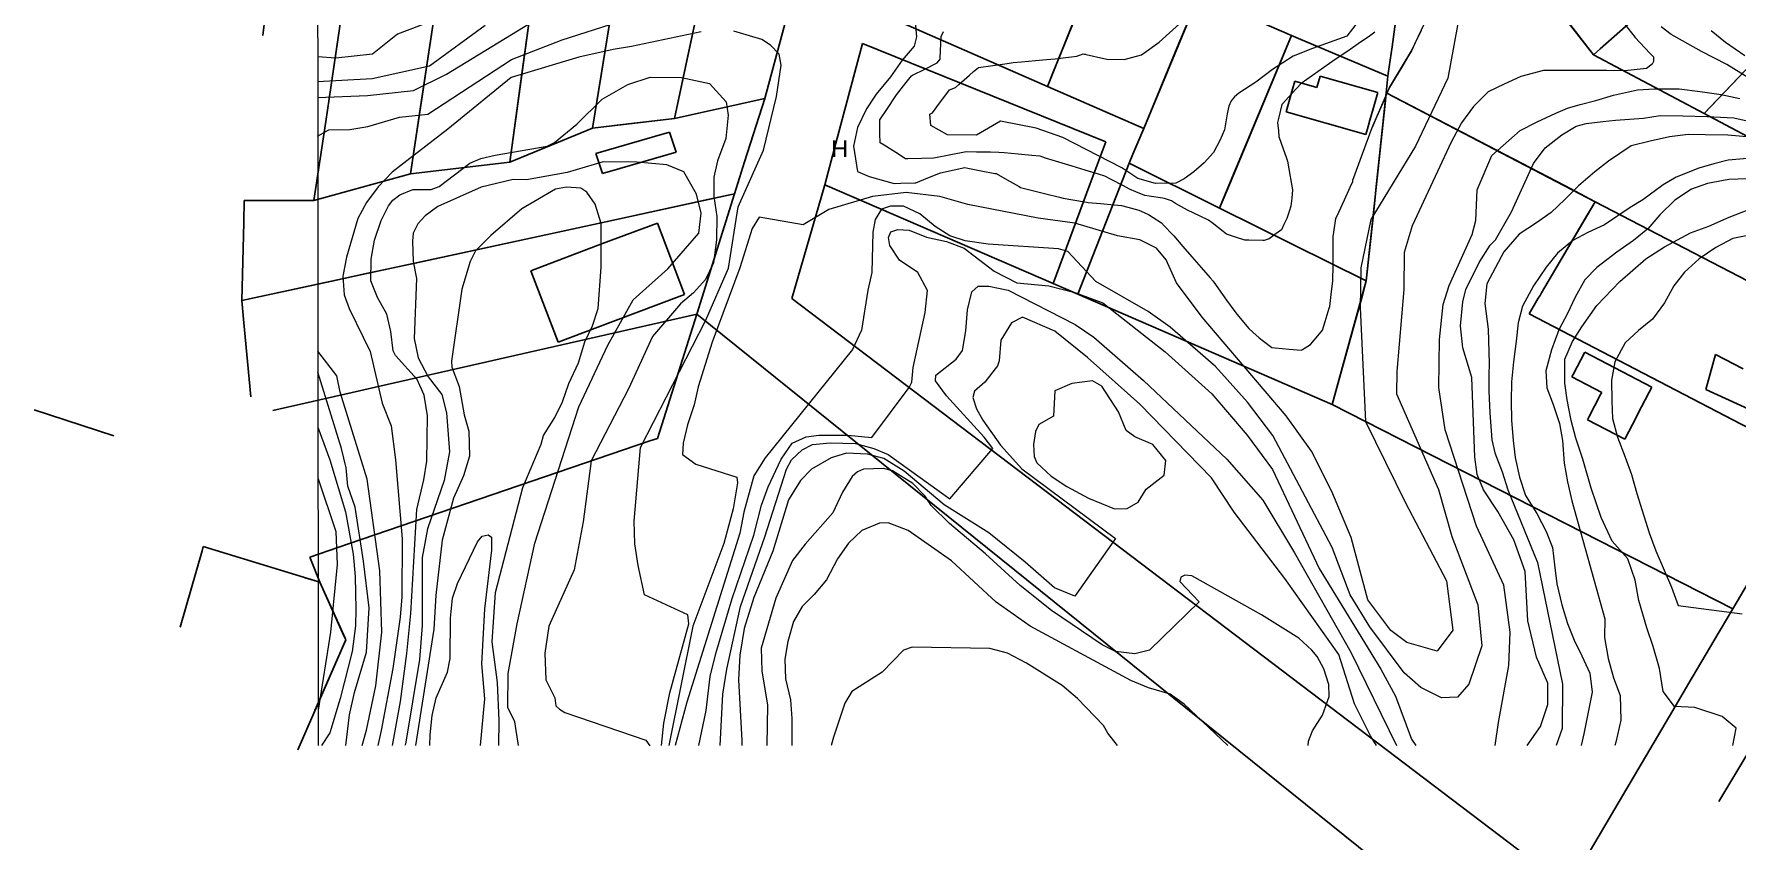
# Model space of a CAD drawing. Header units: millimetres. Extents: x 2695 to 3468, y 1447 to 2202.
# Drawn here: x 2695.4 to 2898.1, y 1573.2 to 1669.3 of the extents above; entities that cross this region are included whole.
import ezdxf
from ezdxf.enums import TextEntityAlignment as Align

# ---------------------------------------------------------------- set-up
doc = ezdxf.new("R2010")
doc.units = ezdxf.units.MM
doc.layers.add('01_Fina', color=7, linetype='Continuous')
doc.layers.add('Traza Urbana', color=7, linetype='Continuous')
doc.styles.get("Standard").update_dxf_attribs({"font": 'arial.ttf'})

msp = doc.modelspace()

# ---------------------------------------------------------------- linework, layer by layer
at = {"layer": '01_Fina', "color": 252, "linetype": 'Continuous', "lineweight": 9, "true_color": 0x939598}
for p, q in [((2859.32, 1667.26), (2861.66, 1672.17)), ((2859.77, 1668.2), (2859.32, 1667.26)), ((2860.48, 1669.69), (2859.77, 1668.2)), ((2856.72, 1662.9), (2859.32, 1667.26)), ((2859.01, 1666.74), (2858.16, 1665.32)), ((2859.32, 1667.26), (2859.01, 1666.74)), ((2857.32, 1663.9), (2856.72, 1662.9)), ((2858.16, 1665.32), (2857.32, 1663.9))]:
    msp.add_line(p, q, dxfattribs=at)
at = {"layer": '01_Fina', "color": 252, "lineweight": 9, "true_color": 0x939598}
for points in [[(2729.2, 1564.62), (3468.29, 1564.62), (3467.85, 2202.43), (2728.76, 2202.43), (2729.2, 1584.57)], [(2853, 1670.76), (2851.63, 1668.99), (2847.54, 1667.54), (2845.24, 1666.62), (2842.79, 1665.04), (2840.79, 1663.54), (2838.78, 1662.23), (2838.25, 1661.79), (2837.85, 1661.29), (2837.58, 1660.68), (2837.41, 1659.75), (2837.09, 1657.84), (2836.52, 1656.59), (2835.77, 1655.14), (2834.65, 1653.92), (2833.44, 1652.86), (2832.27, 1652.02), (2831.3, 1651.5), (2828.88, 1651.48), (2826.77, 1652.07), (2824.85, 1653.35), (2817.83, 1656.93), (2814.65, 1658.04), (2810.4, 1658.9), (2807.57, 1657.21), (2804.1, 1657.26), (2802.12, 1658.36), (2802.01, 1659.7), (2802.32, 1659.88), (2803.17, 1661.03), (2803.81, 1661.88), (2804.34, 1662.61), (2805.05, 1662.9), (2805.45, 1663.26), (2806.74, 1664.37), (2807.21, 1664.78), (2807.79, 1665.28), (2811.22, 1665.76), (2811.93, 1665.86), (2812.91, 1665.95), (2814.58, 1666.1), (2815.89, 1666.23), (2816.93, 1666.32), (2817.86, 1666.44), (2819.51, 1666.64), (2820.26, 1666.91), (2820.57, 1666.84)], [(2820.26, 1666.91), (2823.09, 1666.28), (2825.14, 1666.24), (2827.21, 1666.77), (2829.3, 1668.27), (2832.54, 1671.23)]]:
    msp.add_lwpolyline(points, dxfattribs=at)
at = {"layer": '01_Fina', "color": 252, "linetype": 'Continuous', "lineweight": 9, "true_color": 0x939598}
for points in [[(2756.47, 1676.02), (2738.67, 1669.23), (2735.7, 1666.87), (2731.3, 1666.4), (2729.14, 1666.55)], [(2729.15, 1661.72), (2735.1, 1661.94), (2740.58, 1662.53), (2744.47, 1664.48), (2758.33, 1672.95)], [(2865.17, 1672.21), (2863.67, 1664), (2859.82, 1655.91), (2854.49, 1647.18), (2853.3, 1641.41), (2853.23, 1636.67), (2853.87, 1623.13), (2858.61, 1613.44), (2863.49, 1604.16), (2864.24, 1598.29), (2862.39, 1595.8), (2858.78, 1596.83), (2856.85, 1598.26), (2854.12, 1601.92), (2852.14, 1609.34), (2849.85, 1614.82), (2847.41, 1619.6), (2844.4, 1623.83), (2834.4, 1635.55), (2831.37, 1639.63), (2830.15, 1642.37), (2828.99, 1643.75), (2826.98, 1644.76), (2824.33, 1645.22), (2819.28, 1646.76), (2814.89, 1647.35), (2806.52, 1648.95), (2803.2, 1649.93), (2799.2, 1650.39), (2795.2, 1649.92), (2789.97, 1648.39), (2786.93, 1646.56), (2781.69, 1647.44), (2780.87, 1646.12), (2779.39, 1641.42), (2776.11, 1632.57), (2774.43, 1627.26), (2773.97, 1625.12), (2773.17, 1622.75), (2772.66, 1620.55), (2772.56, 1619.22), (2774.16, 1618.06), (2779.02, 1616.52), (2779.12, 1615.83), (2778.59, 1612.76), (2777.5, 1608.63), (2773.8, 1598.78), (2770.94, 1584.57)], [(2729.15, 1657.08), (2730.47, 1657.86), (2732.99, 1657.89), (2735.12, 1658.25), (2738.88, 1659.35), (2742.27, 1659.7), (2752.23, 1666.23), (2758.26, 1668.55), (2764.96, 1670.72)], [(2749.09, 1670.28), (2742.48, 1665.44), (2735.66, 1663.94), (2729.15, 1663.55)], [(2884.64, 1670.5), (2885.95, 1668.83), (2887.7, 1666.98), (2888.12, 1666.53), (2888.14, 1665.98), (2887.97, 1665.65), (2887.28, 1665.16), (2884.71, 1664.89), (2882.58, 1664.92), (2879.74, 1664.9), (2877.56, 1664.91), (2875.03, 1664.92), (2872.32, 1664.2), (2870.36, 1663.3), (2868.46, 1662.37), (2866.7, 1660.64), (2865.28, 1658.7), (2864.06, 1656.37), (2859.42, 1646.44), (2858.44, 1643.25), (2858.42, 1638.83), (2857.58, 1629.08), (2857.54, 1626.42), (2862.53, 1615.05), (2864.12, 1609.45), (2867.21, 1601.31), (2867.69, 1596.42), (2866.14, 1591.87), (2864.82, 1590.33), (2862.89, 1590.25), (2860.43, 1591.48), (2858.45, 1593.21), (2854.35, 1598.71), (2852.04, 1602.51), (2849.89, 1608.12), (2842.84, 1621.48), (2839.83, 1625.43), (2835.99, 1629.67), (2830.62, 1634.35), (2827.97, 1636.23), (2821.75, 1639.79), (2818.44, 1643.38), (2817.33, 1643.7), (2808.94, 1644.24), (2806.21, 1644.65), (2804.4, 1645.24), (2802.63, 1646.35), (2800.81, 1647.85), (2798.88, 1648.77), (2797.31, 1648.78), (2796.25, 1648.41), (2795.51, 1647.19), (2795.22, 1645.66), (2795.11, 1640.87), (2794.62, 1638.78), (2793.86, 1634.02), (2792.8, 1631.69), (2782.41, 1618.8), (2781.08, 1616.67), (2779.86, 1612.36), (2779.4, 1609.85), (2773.09, 1589.74), (2771.72, 1584.57)], [(2800.28, 1670.71), (2800.41, 1668.93), (2800.13, 1667.8), (2798.7, 1666.14), (2797.33, 1664.15), (2795.64, 1662.11), (2794.48, 1660.37), (2793.41, 1658.15), (2792.93, 1655.92), (2793.39, 1652.88), (2794.77, 1652.28), (2797.75, 1651.48), (2798.57, 1651.5), (2800.22, 1651.54), (2800.33, 1651.54), (2801.75, 1652.13), (2803.28, 1652.75), (2804.9, 1653.09), (2806.18, 1653.36), (2806.51, 1653.3), (2808.13, 1652.98), (2809.75, 1652.67), (2809.9, 1652.64), (2811.2, 1651.9), (2812.64, 1651.09), (2812.81, 1650.99), (2814.22, 1650.64), (2815.82, 1650.23), (2817.42, 1649.83), (2817.86, 1649.72), (2819.04, 1649.52), (2820.66, 1649.23), (2820.86, 1649.2), (2822.3, 1649.07), (2823.95, 1648.92), (2824.81, 1648.84), (2825.57, 1648.64), (2826.87, 1648.31), (2827.15, 1648.18), (2828.04, 1647.78), (2828.6, 1647.41), (2829.57, 1646.77), (2829.91, 1646.42), (2830.9, 1645.39), (2831.04, 1645.22), (2832.13, 1643.97), (2833.2, 1642.73), (2834.28, 1641.48), (2835.36, 1640.23), (2835.71, 1639.83), (2836.36, 1638.92), (2837.33, 1637.58), (2838.29, 1636.24), (2838.57, 1635.86), (2839.33, 1634.96), (2839.96, 1634.22), (2840.46, 1633.76), (2841.2, 1633.08), (2841.71, 1632.69), (2842.71, 1631.94), (2843.11, 1631.9), (2844.75, 1631.75), (2846.19, 1631.61), (2846.36, 1631.72), (2847.31, 1632.31), (2848.38, 1633.57), (2848.74, 1634), (2849.05, 1635.04), (2849.53, 1636.62), (2849.59, 1636.81), (2849.76, 1638.25), (2849.96, 1639.89), (2849.98, 1640.07), (2849.99, 1641.54), (2849.99, 1643.19), (2850, 1644.84), (2850, 1645.16), (2850.21, 1646.47), (2850.34, 1647.3), (2850.68, 1648.04), (2851.36, 1649.54), (2852.04, 1651.04), (2852.34, 1651.7), (2852.34, 1651.87), (2854.65, 1658.12), (2856.72, 1662.9), (2856.53, 1662.46), (2855.87, 1660.94), (2855.22, 1659.43), (2854.65, 1658.12)], [(2900.19, 1663.58), (2896.85, 1665.64), (2893.84, 1667.19), (2891.59, 1668.43), (2890.24, 1669.2), (2889.04, 1670.13)], [(2774.81, 1669.5), (2766.52, 1667.76), (2764.31, 1667.43), (2760.24, 1666.52), (2752.2, 1664.1), (2744.64, 1657.93), (2738.03, 1652.82), (2736.34, 1651.06), (2734.97, 1649.21), (2733.95, 1647.28), (2732.58, 1642.7), (2732.16, 1640.44), (2732.33, 1638.22), (2732.91, 1636.59), (2735.4, 1631.46), (2736.84, 1625.3), (2737.92, 1622.63), (2738.42, 1618.58), (2739.21, 1609.17), (2739.16, 1602.27), (2738.96, 1599.86), (2738.12, 1593.75), (2736.7, 1586.36), (2736.31, 1584.57)], [(2770.06, 1584.57), (2770.37, 1587.24), (2771.06, 1590.84), (2773.33, 1599.07), (2773.2, 1600.11), (2768.06, 1602.52), (2767.29, 1605.99), (2766.91, 1608.57), (2766.81, 1611.29), (2767.56, 1620.04), (2775.31, 1635.13), (2778.05, 1641.37), (2779.18, 1648.68), (2782.21, 1655.45), (2783.77, 1661.83), (2784.31, 1665.55), (2784.07, 1666.85), (2783.06, 1667.92), (2782, 1668.6), (2778.68, 1669.58)], [(2854.95, 1669.46), (2854.33, 1669.02), (2852.97, 1668.09), (2851.62, 1667.15), (2850.26, 1666.21), (2848.9, 1665.27), (2847.55, 1664.33), (2846.19, 1663.38), (2845.08, 1662.17), (2843.96, 1660.96), (2843.89, 1660.88), (2843.54, 1659.37), (2843.39, 1658.74), (2843.48, 1657.75), (2843.55, 1657.05), (2843.86, 1656.15), (2844.4, 1654.59), (2844.56, 1654.13), (2844.76, 1652.99), (2845.05, 1651.37), (2845.17, 1650.72), (2845.07, 1649.73), (2844.98, 1648.78), (2844.77, 1648.12), (2844.5, 1647.3), (2844.15, 1646.59), (2843.84, 1645.97), (2843.07, 1645.41), (2842.37, 1644.89), (2841.81, 1644.7), (2841.63, 1644.7), (2839.98, 1644.71), (2839.48, 1644.71), (2838.39, 1645.08), (2837.31, 1645.45), (2836.91, 1645.76), (2835.6, 1646.77), (2835.15, 1647.12), (2834.17, 1647.57), (2832.68, 1648.28), (2831.25, 1649.1), (2830.76, 1649.39), (2830.04, 1649.66), (2829.73, 1649.71), (2828.1, 1649.95), (2827.6, 1650.03), (2826.54, 1650.47), (2825.75, 1650.8), (2825.05, 1651.17), (2823.6, 1651.94), (2822.85, 1652.33), (2822.08, 1652.57), (2820.5, 1653.05), (2818.93, 1653.53), (2817.35, 1654.02), (2815.77, 1654.5), (2815.13, 1654.7), (2814.15, 1654.79), (2812.51, 1654.95), (2810.87, 1655.11), (2810.21, 1655.17), (2809.22, 1655.19), (2807.57, 1655.21), (2806.34, 1655.23), (2805.93, 1655.15), (2804.31, 1654.84), (2802.69, 1654.52), (2802.46, 1654.48), (2801.04, 1654.45), (2799.39, 1654.41), (2799.13, 1654.4), (2797.95, 1655.14), (2796.56, 1656.02), (2796.09, 1656.31), (2796.05, 1657.41), (2796.04, 1659.04), (2796.96, 1660.41), (2797.88, 1661.78), (2798.04, 1662.02), (2798.88, 1663.09), (2799.83, 1664.3), (2799.93, 1664.35), (2801.41, 1665.09), (2802.89, 1665.82), (2803.24, 1666.27), (2803.25, 1666.44), (2803.33, 1668.08), (2803.37, 1668.97), (2803.62, 1669.56)], [(2899, 1666.65), (2896.7, 1668.26), (2894.98, 1669.64)], [(2738.07, 1584.57), (2739, 1589.79), (2739.75, 1595.54), (2740.24, 1600.28), (2740.95, 1612.66), (2741.8, 1616.18), (2742.13, 1618.41), (2742.22, 1623.83), (2741.85, 1626.27), (2741, 1628.12), (2738.41, 1630.99), (2738.16, 1631.54), (2737.88, 1633.83), (2737.39, 1635.93), (2736.26, 1637.88), (2735.5, 1639.87), (2735.54, 1642.46), (2735.93, 1644.73), (2736.71, 1647.06), (2737.59, 1648.82), (2738.1, 1649.49), (2738.94, 1650.11), (2740.47, 1650.76), (2742.67, 1650.75), (2743.6, 1651.11), (2747.25, 1653.89), (2748.57, 1654.45), (2750.27, 1654.82), (2756.48, 1655.89), (2757.36, 1656.36), (2759.98, 1658.51), (2763.03, 1661.5), (2766.05, 1663.23), (2768.73, 1664.12), (2772.47, 1664.07), (2775.79, 1663.35), (2777.76, 1661.19), (2778, 1659.58), (2777.74, 1656.83), (2776.74, 1654.18), (2776.3, 1652.21), (2776.32, 1649.9), (2776.64, 1647.53), (2776.62, 1644.75), (2776.26, 1642.02), (2775.3, 1640.05), (2773.88, 1638.47), (2772.35, 1637.13), (2769.01, 1633.27), (2766.13, 1627.03), (2761.69, 1618.45), (2760.74, 1611.21), (2759.69, 1605.5), (2756.66, 1598.78), (2756.2, 1595.58), (2756.29, 1592.37), (2757.37, 1590.26), (2757.51, 1589.28), (2757.92, 1588.9), (2758.59, 1588.51), (2768.22, 1585.19), (2768.7, 1584.53)], [(2869.3, 1584.57), (2869.69, 1587.29), (2870.92, 1594.09), (2871.06, 1598.05), (2870.31, 1603.64), (2867.07, 1610.66), (2863.33, 1622.16), (2862.57, 1627.19), (2862.65, 1632.91), (2863.09, 1637.08), (2863.82, 1639.33), (2866.53, 1645.39), (2866.97, 1647.05), (2867.16, 1650.73), (2868.88, 1654.8), (2872.24, 1657.78), (2874.3, 1658.81), (2876.51, 1659.84), (2877.88, 1660.43), (2879.39, 1660.87), (2881.26, 1661.33), (2883.37, 1661.99), (2886.22, 1662.6), (2888.24, 1662.74), (2891.18, 1662.72), (2893.68, 1662.43), (2896.17, 1662.07), (2898.41, 1661.59)], [(2873.11, 1584.57), (2874.66, 1586.83), (2875.54, 1589.47), (2875.57, 1591.98), (2874.22, 1595.07), (2873.18, 1599.41), (2872.84, 1605.28), (2871.5, 1609.06), (2869.6, 1612.44), (2867.9, 1614.99), (2867.16, 1616.84), (2866.85, 1618.91), (2866.49, 1628.39), (2865.43, 1631.89), (2865.15, 1634.53), (2865.42, 1637.39), (2865.81, 1638.86), (2867.37, 1642.06), (2868.7, 1644.12), (2869.33, 1644.76), (2871.21, 1648.11), (2873.86, 1653.86), (2875.22, 1655.73), (2877.23, 1657.26), (2878.91, 1658.3), (2880.12, 1658.59), (2882.09, 1658.86), (2883.6, 1659), (2886.94, 1659.26), (2888.91, 1659.54), (2891.63, 1659.5), (2894.5, 1659.46), (2897.68, 1659.27), (2900.5, 1658.66)], [(2899.68, 1656.98), (2896.98, 1657.22), (2894.28, 1657.26), (2892.24, 1657.28), (2890.04, 1657.03), (2887.73, 1656.51), (2885.48, 1655.93), (2882.78, 1654.14), (2881.14, 1652.84), (2879.21, 1651.2), (2877.58, 1649.58), (2875.95, 1648.02), (2874.22, 1646.78), (2872.15, 1645.44), (2870.3, 1643.33), (2869.32, 1641.47), (2868.3, 1639.52), (2868.05, 1637.18), (2868.46, 1634.14), (2868.56, 1630.06), (2868.54, 1628.69), (2868.52, 1626.73), (2868.64, 1624.15), (2868.9, 1620.97), (2869.23, 1619.42), (2870.1, 1617.16), (2870.79, 1614.99), (2874.31, 1606.37), (2877.3, 1591.88), (2877.24, 1586.58), (2876.53, 1584.57)], [(2753.07, 1584.57), (2752.61, 1587.4), (2751.78, 1589.09), (2751.84, 1593.14), (2752.9, 1599.05), (2754.99, 1608.64), (2760.25, 1624.89), (2763.7, 1632.23), (2766.71, 1637.63), (2770.81, 1641.31), (2774.52, 1645.55), (2774.78, 1647.94), (2774.25, 1650.21), (2772.72, 1652.86), (2770.72, 1653.68), (2767.12, 1654), (2763.12, 1654.06), (2758.83, 1652.79), (2754.02, 1651.92), (2752.42, 1651.95), (2748.63, 1651.01), (2743.44, 1648.74), (2741.96, 1647.62), (2741.08, 1646.67), (2740.53, 1645.55), (2740.44, 1644.61), (2740.53, 1642.18), (2740.9, 1640.16), (2740.66, 1633.01), (2741.11, 1630.71), (2742.31, 1628.46), (2743.92, 1626.36), (2744.47, 1624.17), (2744.85, 1619.51), (2744.23, 1616.12), (2742.22, 1610.38), (2741.59, 1606.96), (2741.61, 1598.86), (2741.27, 1594.82), (2739.59, 1584.74), (2739.54, 1584.57)], [(2899.33, 1654.44), (2897, 1654.25), (2895.32, 1653.79), (2893.51, 1653.28), (2890.81, 1652.23), (2889.29, 1651.29), (2886.84, 1649.54), (2885.36, 1648.62), (2882.3, 1646.56), (2880.32, 1645.62), (2878.53, 1644.69), (2876.71, 1643.18), (2875.36, 1641.51), (2873.84, 1639.3), (2872.54, 1636.88), (2872.04, 1634.87), (2871.77, 1632.7), (2871.48, 1630.24), (2871.24, 1627.85), (2871.2, 1625.55), (2871.22, 1623.3), (2871.41, 1620.86), (2871.66, 1618.87), (2872.18, 1616.52), (2872.88, 1614.33), (2874.23, 1612.2), (2875.36, 1610.03), (2876.1, 1608.15), (2876.33, 1606.06), (2876.61, 1603.83), (2877.2, 1601.31), (2877.9, 1599.1), (2878.7, 1597.1), (2879.58, 1595.24), (2880.55, 1593.17), (2880.83, 1590.92), (2880.27, 1588.15), (2879.84, 1585.96), (2879.52, 1584.57)], [(2899.26, 1652.01), (2897.1, 1651.94), (2894.56, 1651.48), (2892.63, 1650.81), (2890.65, 1649.49), (2888.88, 1647.73), (2887.46, 1646.07), (2885.76, 1644.7), (2883.77, 1643.3), (2881.38, 1641.46), (2879.96, 1639.98), (2878.8, 1637.94), (2877.88, 1635.98), (2876.88, 1634.03), (2876, 1631.67), (2875.33, 1629.17), (2875.42, 1627.13), (2876.17, 1625.16), (2876.93, 1622.9), (2877.3, 1620.86), (2877.51, 1618.18), (2877.88, 1615.97), (2878.42, 1613.71), (2882.34, 1599.66), (2882.31, 1597.41), (2882.75, 1594.94), (2883.38, 1592.61), (2884.14, 1590.54), (2884.22, 1587.6), (2883.66, 1584.96), (2883.51, 1584.57)], [(2750.71, 1584.57), (2750.76, 1587.56), (2750.56, 1592.08), (2749.94, 1596.93), (2750.31, 1602.78), (2753.56, 1615.29), (2755.74, 1620.43), (2756.02, 1621.49), (2757.38, 1623.61), (2758.3, 1625.48), (2759.06, 1627.67), (2760.21, 1630.11), (2760.94, 1632.6), (2761.86, 1634.51), (2762.54, 1636.59), (2762.91, 1641.52), (2762.88, 1646.7), (2762.18, 1649.01), (2761.2, 1650.43), (2760.46, 1650.91), (2758.77, 1651.01), (2757.44, 1650.8), (2753.47, 1648.44), (2749.75, 1645.27), (2747.92, 1643.44), (2747.3, 1642.18), (2746.3, 1638.89), (2745.1, 1630.32), (2745.12, 1629.59), (2746, 1627.3), (2746.61, 1623.94), (2747.16, 1621.99), (2747.22, 1619.01), (2746.52, 1616.67), (2745.34, 1614.03), (2743.99, 1609.01), (2743.2, 1602.47), (2743, 1598.43), (2740.79, 1584.57)], [(2897.57, 1584.57), (2897.97, 1586.62), (2896.31, 1588.02), (2893.03, 1589.08), (2890.64, 1589.23), (2889.26, 1591), (2888.85, 1593.75), (2888.08, 1596.34), (2887.35, 1598.56), (2886.39, 1601.84), (2885.93, 1604.26), (2885.06, 1606.78), (2883.22, 1608.91), (2881.88, 1611.7), (2880.69, 1615.2), (2879.72, 1618.67), (2878.87, 1621.14), (2878.31, 1623.26), (2877.84, 1625.7), (2877.58, 1627.7), (2877.59, 1630.54), (2878.5, 1632.64), (2879.61, 1634.4), (2881.4, 1636.93), (2884.11, 1639.79), (2887.2, 1642.5), (2889.44, 1643.94), (2892.54, 1645.6), (2894.73, 1646.38), (2897.15, 1647.45), (2901.22, 1649.05)], [(2774.52, 1584.57), (2775.4, 1588.72), (2775.87, 1592.79), (2776.54, 1595.53), (2778.5, 1602.07), (2781.06, 1609.61), (2781.96, 1613.16), (2782.78, 1615.36), (2784.31, 1618.64), (2785.62, 1620.57), (2787.3, 1621.32), (2788.81, 1621.5), (2792.23, 1621.5), (2795.09, 1621.24), (2799.54, 1627.17), (2799.85, 1627.81), (2800.01, 1629.55), (2801.47, 1636.11), (2801.72, 1638.72), (2800.56, 1640.88), (2798.41, 1642.35), (2797.23, 1644.08), (2797.09, 1645.05), (2797.36, 1645.72), (2798.21, 1645.98), (2799.54, 1645.92), (2801.62, 1645.06), (2803.98, 1644.56), (2806.1, 1643.76), (2809.65, 1641.05), (2812.36, 1639.66), (2816.18, 1639.3), (2819.25, 1638.51), (2822.58, 1637.26), (2830.02, 1631.43), (2835.55, 1626.43), (2839.77, 1621.52), (2842.78, 1617.43), (2848.32, 1605.63), (2855.67, 1593.67), (2857.43, 1590.43), (2859.34, 1585.32), (2859.86, 1584.57)], [(2900.79, 1645.56), (2897.58, 1644.9), (2895.55, 1643.84), (2893.57, 1642.49), (2891.8, 1640.9), (2890.54, 1639.28), (2889.45, 1637.26), (2888.01, 1635.31), (2886.35, 1633.96), (2884.75, 1632.49), (2883.54, 1630.25), (2883.13, 1628.05), (2883.17, 1625.54), (2883.24, 1623.5), (2883.85, 1621.29), (2884.76, 1618.89), (2885.5, 1616.84), (2886.15, 1614.58), (2886.97, 1611.92), (2887.61, 1609.88), (2888.41, 1607.73), (2889.38, 1605.45), (2890.25, 1603.4), (2891.05, 1601.23), (2898.68, 1600.25)], [(2777.06, 1584.57), (2777.36, 1590.69), (2777.86, 1593.65), (2779.48, 1601.13), (2782.39, 1609.39), (2784.95, 1617.48), (2785.53, 1618.59), (2786.8, 1619.75), (2788.06, 1620.4), (2790.16, 1620.6), (2793.18, 1620.5), (2795.36, 1619.94), (2797.03, 1619.22), (2804.4, 1613.92), (2809.51, 1619.91), (2808.48, 1621.29), (2803.98, 1626.18), (2802.68, 1627.99), (2802.71, 1628.65), (2805.15, 1630.56), (2805.9, 1631.58), (2806.31, 1633.94), (2806.47, 1636.43), (2807, 1638.56), (2807.74, 1639.25), (2809.01, 1639.25), (2811.32, 1638.77), (2819.3, 1634.69), (2821.52, 1633.16), (2827.45, 1628.02), (2837.35, 1618.64), (2841.64, 1613.77), (2845.42, 1607.49), (2852.11, 1595.67), (2857.54, 1584.57)], [(2855.15, 1584.57), (2854.44, 1585.74), (2852.54, 1589.53), (2850.68, 1595.42), (2844.26, 1604.44), (2838.24, 1612.34), (2835.52, 1616.42), (2827.01, 1625.2), (2820.77, 1630.77), (2816.87, 1633.9), (2813.04, 1635.54), (2811.73, 1634.9), (2810.45, 1632.83), (2810.26, 1630.36), (2810.07, 1629.76), (2808.55, 1627.81), (2807.32, 1626.75), (2807.11, 1626), (2807.58, 1624.63), (2808.3, 1623.28), (2810.42, 1620.32), (2812.96, 1617.49), (2824.12, 1609.23), (2819.28, 1602.33), (2816.86, 1603.34), (2813.35, 1606.39), (2809.01, 1609.87), (2803.7, 1613.23), (2798.95, 1617.24), (2796.53, 1618.74), (2794.59, 1619.26), (2792.08, 1619.36), (2790.26, 1618.83), (2787.91, 1617.48), (2786.6, 1616.1), (2785.17, 1613.82), (2783.34, 1607.7), (2781.06, 1602.17), (2779.93, 1598.48), (2779.39, 1595.31), (2779.23, 1592.39), (2779.63, 1585.15), (2779.63, 1584.57)], [(2734.46, 1584.57), (2734.98, 1586.4), (2736.07, 1591.69), (2736.79, 1598.08), (2736.55, 1605.36), (2735.04, 1616.26), (2731.85, 1626.63), (2731.44, 1628.58), (2729.17, 1631.51)], [(2732.52, 1584.57), (2732.95, 1588.24), (2733.55, 1590.89), (2734.97, 1595.67), (2735.27, 1600.94), (2734.62, 1606.5), (2733.6, 1612.93), (2732.76, 1615.43), (2732.54, 1617.62), (2732.01, 1619.92), (2729.17, 1628.99)], [(2729.18, 1622.45), (2730.61, 1618.56), (2732.47, 1612.39), (2733.37, 1607.36), (2733.61, 1604.7), (2733.7, 1600.8), (2733.64, 1598.82), (2733.25, 1595.77), (2731.85, 1590.16), (2730.6, 1586.07), (2729.63, 1584.57)], [(2847.02, 1584.57), (2847.07, 1585.1), (2847.54, 1586.33), (2848.72, 1588.17), (2849.52, 1590.42), (2849.5, 1591.82), (2848.91, 1593.7), (2848.12, 1595.17), (2847.48, 1595.91), (2845.9, 1597.34), (2841.47, 1600.13), (2833.2, 1604.78), (2832.36, 1604.83), (2831.88, 1604.6), (2831.77, 1604.09), (2834.04, 1601.68), (2828.14, 1595.91), (2826.4, 1595.47), (2824.09, 1595.77), (2822.51, 1596.55), (2816.47, 1600.63), (2812.75, 1603.61), (2808.63, 1607.39), (2804.36, 1610.99), (2802.16, 1613.15), (2801.45, 1614.25), (2799.98, 1615.76), (2797.55, 1617.25), (2796.51, 1617.54), (2794.12, 1617.47), (2793.41, 1617.16), (2792.75, 1616.59), (2791.62, 1614.71), (2790.46, 1612.27), (2787.16, 1608.53), (2785.68, 1606.58), (2783.68, 1602.09), (2781.94, 1596.17), (2782.01, 1593.45), (2782.68, 1589.36), (2782.6, 1584.57)], [(2729.18, 1616.44), (2731.32, 1610.04), (2731.48, 1606.11), (2730.69, 1598.08), (2729.2, 1588.79)], [(2837.48, 1584.57), (2832.26, 1589.51), (2830.62, 1590.67), (2828.04, 1591.44), (2825.93, 1592.31), (2813.95, 1598.77), (2809.92, 1601.64), (2804.59, 1606.56), (2799.44, 1610.18), (2797.05, 1611.07), (2796.02, 1611.05), (2793.92, 1610.18), (2792.33, 1608.67), (2791, 1606.78), (2789.7, 1604.28), (2788.25, 1602.53), (2786.8, 1601.1), (2785.8, 1599.32), (2785.12, 1596.95), (2784.77, 1594.83), (2784.85, 1592.51), (2785.41, 1590.01), (2785.6, 1587.8), (2785.57, 1584.57)], [(2742.51, 1584.57), (2742.55, 1585.86), (2742.79, 1588.15), (2743.24, 1590.25), (2744.62, 1593.3), (2744.94, 1594.92), (2744.97, 1599.73), (2745.21, 1602.09), (2745.8, 1603.85), (2748.17, 1608.81), (2748.74, 1609.5), (2749.43, 1609.63), (2749.85, 1609.35), (2749.83, 1607.81), (2749.03, 1600.85), (2748.65, 1594.3), (2749.01, 1590.11), (2748.49, 1584.57)], [(2824.33, 1584.57), (2823.19, 1586.03), (2822.68, 1586.95), (2819.56, 1590.15), (2817.74, 1591.7), (2813.52, 1594.39), (2811.23, 1595.58), (2809.15, 1596.13), (2799.91, 1596.26), (2798.88, 1595.91), (2796.34, 1593.3), (2792.71, 1591), (2791.89, 1589.61), (2790.56, 1585.57), (2790.26, 1584.57)]]:
    msp.add_lwpolyline(points, dxfattribs=at)
msp.add_lwpolyline([(2830.09, 1618.51), (2828.54, 1620.4), (2826.39, 1621.32), (2825.39, 1622.08), (2824.47, 1624.28), (2822.47, 1627.36), (2821.36, 1627.98), (2818.89, 1627.66), (2816.87, 1626.77), (2816.73, 1623.78), (2814.98, 1622.78), (2814.57, 1621.93), (2814.36, 1620.39), (2814.41, 1618.96), (2814.73, 1618.23), (2816.46, 1616.62), (2818.33, 1615.41), (2820.87, 1614.03), (2824, 1612.76), (2825.5, 1612.8), (2826.79, 1613.53), (2827.75, 1615.1), (2829.9, 1616.76)], close=True, dxfattribs=at)
at = {"layer": 'Traza Urbana', "color": 7, "linetype": 'Continuous', "invisible_edges": 5}
for points in [[(2881.76, 1667.48), (2894.15, 1659.8), (2924.52, 1691.64), (2915.41, 1697.29)], [(2730.12, 1658.86), (2740.2, 1652.61), (2744.53, 1681.29), (2734.39, 1687.58)], [(2753.3, 1663.37), (2761.87, 1658.06), (2765.52, 1680.47), (2756.43, 1686.11)], [(2773.31, 1667.2), (2782.36, 1661.58), (2787.46, 1680.41), (2777.45, 1686.61)], [(2722.65, 1669.09), (2730.88, 1663.99), (2733.14, 1679.18), (2724.41, 1684.59)], [(2796.46, 1675.14), (2816.01, 1663.02), (2819.16, 1670.83), (2798.68, 1683.53)], [(2858.93, 1681.64), (2879.24, 1669.05), (2877.48, 1671.29), (2859.07, 1682.7)], [(2881, 1666.8), (2881, 1666.8), (2886.83, 1671.97), (2867.61, 1683.88)], [(2741.4, 1660.59), (2752.02, 1654), (2754.88, 1674.87), (2744.53, 1681.29)], [(2762.93, 1664.6), (2771.61, 1659.22), (2774.9, 1674.66), (2765.52, 1680.47)], [(2820.6, 1674.38), (2831.46, 1667.65), (2834.06, 1673.86), (2823.13, 1680.64)], [(2857.01, 1667.74), (2915.58, 1631.42), (2921.59, 1641.64), (2858.78, 1680.58)], [(2858.78, 1680.58), (2881, 1666.8), (2879.24, 1669.05), (2858.93, 1681.64)], [(2894.84, 1660.53), (2907.3, 1652.8), (2922.65, 1672.92), (2912.6, 1679.15)], [(2795.62, 1671.93), (2795.62, 1671.93), (2816.01, 1663.02), (2796.46, 1675.14)], [(2816.68, 1664.7), (2827.46, 1658.02), (2831.46, 1667.65), (2820.6, 1674.38)], [(2827.46, 1658.02), (2837.77, 1651.63), (2844.38, 1667.46), (2834.06, 1673.86)], [(2834.06, 1673.86), (2844.38, 1667.46), (2845.06, 1669.07)], [(2790.67, 1655.68), (2816.68, 1639.55), (2821.06, 1651.34), (2793.98, 1668.13)], [(2793.98, 1668.13), (2821.06, 1651.34), (2822.95, 1656.42)], [(2837.19, 1650.26), (2853.95, 1639.87), (2856.3, 1662.1), (2845.06, 1669.07)], [(2845.06, 1669.07), (2856.3, 1662.1), (2856.32, 1662.25), (2845.87, 1668.73)], [(2845.87, 1668.73), (2856.32, 1662.25), (2856.53, 1664.23)], [(2771.61, 1659.22), (2771.61, 1659.22), (2782.36, 1661.58), (2773.31, 1667.2)], [(2856.57, 1664.57), (2881.2, 1649.3), (2915.58, 1631.42), (2857.01, 1667.74)], [(2881, 1666.8), (2881, 1666.8), (2894.15, 1659.8), (2881.76, 1667.48)], [(2881, 1666.8), (2921.59, 1641.64), (2922.09, 1642.48), (2894.15, 1659.8)], [(2761.87, 1658.06), (2761.87, 1658.06), (2771.61, 1659.22), (2762.93, 1664.6)], [(2816.01, 1663.02), (2816.01, 1663.02), (2827.46, 1658.02), (2816.68, 1664.7)], [(2848.05, 1662.91), (2854.37, 1658.99), (2854.76, 1660.35), (2848.44, 1664.26)], [(2848.44, 1664.26), (2854.76, 1660.35), (2855.32, 1662.3)], [(2856.32, 1662.25), (2856.32, 1662.25), (2877.52, 1651.22), (2856.53, 1664.23)], [(2856.53, 1664.23), (2877.52, 1651.22), (2881.2, 1649.3), (2856.57, 1664.57)], [(2752.02, 1654), (2752.02, 1654), (2761.87, 1658.06), (2753.3, 1663.37)], [(2844.42, 1660), (2844.42, 1660), (2853.89, 1657.3), (2845.18, 1662.7)], [(2845.18, 1662.7), (2853.89, 1657.3), (2854.16, 1658.26), (2845.46, 1663.65)], [(2845.46, 1663.65), (2854.16, 1658.26), (2854.37, 1658.99), (2848.05, 1662.91)], [(2855.09, 1650.7), (2874.81, 1638.47), (2880.13, 1647.49), (2856.32, 1662.25)], [(2856.32, 1662.25), (2880.13, 1647.49), (2881.2, 1649.3)], [(2740.2, 1652.61), (2740.2, 1652.61), (2752.02, 1654), (2741.4, 1660.59)], [(2771.61, 1659.22), (2779.97, 1654.04), (2782.36, 1661.58)], [(2894.15, 1659.8), (2894.15, 1659.8), (2907.3, 1652.8), (2894.84, 1660.53)], [(2894.15, 1659.8), (2922.09, 1642.48), (2922.59, 1643.32), (2907.3, 1652.8)], [(2728.72, 1649.45), (2728.72, 1649.45), (2740.2, 1652.61), (2730.12, 1658.86)], [(2752.02, 1654), (2763.45, 1646.91), (2775.6, 1649.55), (2761.87, 1658.06)], [(2761.87, 1658.06), (2775.6, 1649.55), (2778.78, 1650.23), (2765.46, 1658.49)], [(2765.46, 1658.49), (2778.78, 1650.23), (2779.97, 1654.04), (2771.61, 1659.22)], [(2826.17, 1654.94), (2836.48, 1648.54), (2837.77, 1651.63), (2827.46, 1658.02)], [(2762.25, 1655.02), (2765.11, 1653.25), (2771.83, 1655.2), (2768.96, 1656.98)], [(2768.96, 1656.98), (2771.83, 1655.2), (2771.04, 1657.58)], [(2789.51, 1651.31), (2789.51, 1651.31), (2816.68, 1639.55), (2790.67, 1655.68)], [(2740.2, 1652.61), (2753.03, 1644.66), (2763.45, 1646.91), (2752.02, 1654)], [(2763.04, 1652.64), (2763.04, 1652.64), (2765.11, 1653.25), (2762.25, 1655.02)], [(2821.4, 1642.84), (2849.9, 1625.17), (2853.12, 1636.89), (2825.73, 1653.87)], [(2825.73, 1653.87), (2825.73, 1653.87), (2836.48, 1648.54), (2826.17, 1654.94)], [(2825.73, 1653.87), (2853.12, 1636.89), (2853.44, 1638.03), (2836.48, 1648.54)], [(2728.72, 1649.45), (2740.74, 1642), (2753.03, 1644.66), (2740.2, 1652.61)], [(2758.33, 1645.81), (2774.27, 1635.92), (2778.78, 1650.23)], [(2785.58, 1637.77), (2883.52, 1577.05), (2890.42, 1588.75), (2789.51, 1651.31)], [(2789.51, 1651.31), (2890.42, 1588.75), (2892.61, 1592.47), (2816.68, 1639.55)], [(2836.48, 1648.54), (2836.48, 1648.54), (2853.95, 1639.87), (2837.19, 1650.26)], [(2854.75, 1647.47), (2873.33, 1635.95), (2874.42, 1637.81), (2855, 1649.84)], [(2855, 1649.84), (2874.42, 1637.81), (2874.62, 1638.15), (2855.05, 1650.28)], [(2855.05, 1650.28), (2874.62, 1638.15), (2874.81, 1638.47), (2855.09, 1650.7)], [(2720.36, 1646.81), (2731.39, 1639.97), (2734.57, 1640.66), (2720.42, 1649.43)], [(2720.42, 1649.43), (2734.57, 1640.66), (2740.74, 1642), (2728.72, 1649.45)], [(2836.48, 1648.54), (2853.44, 1638.03), (2853.95, 1639.87)], [(2874.81, 1638.47), (2907.71, 1618.07), (2914.09, 1628.91), (2881.2, 1649.3)], [(2881.2, 1649.3), (2914.09, 1628.91), (2915.58, 1631.42)], [(2720.14, 1637.53), (2720.14, 1637.53), (2731.39, 1639.97), (2720.36, 1646.81)], [(2720.14, 1637.53), (2736.57, 1627.34), (2774.27, 1635.92), (2758.33, 1645.81)], [(2763.06, 1644.31), (2772.83, 1638.25), (2769.6, 1646.76)], [(2853.95, 1639.87), (2902.73, 1609.63), (2906.22, 1615.56), (2854.75, 1647.47)], [(2754.53, 1641.09), (2764.29, 1635.04), (2772.83, 1638.25), (2763.06, 1644.31)], [(2819.62, 1638.28), (2819.62, 1638.28), (2849.9, 1625.17), (2821.4, 1642.84)], [(2757.76, 1632.58), (2757.76, 1632.58), (2764.29, 1635.04), (2754.53, 1641.09)], [(2816.68, 1639.55), (2892.61, 1592.47), (2892.85, 1592.88), (2819.62, 1638.28)], [(2851.12, 1629.63), (2897.55, 1600.84), (2902.73, 1609.63), (2853.95, 1639.87)], [(2720.35, 1635.32), (2734.12, 1626.79), (2736.57, 1627.34), (2720.14, 1637.53)], [(2878, 1567.67), (2878, 1567.67), (2883.52, 1577.05), (2785.58, 1637.77)], [(2819.62, 1638.28), (2892.85, 1592.88), (2895.3, 1597.03), (2849.9, 1625.17)], [(2873.33, 1635.95), (2873.33, 1635.95), (2898.57, 1622.83), (2874.42, 1637.81)], [(2874.42, 1637.81), (2898.57, 1622.83), (2903.27, 1620.38), (2874.62, 1638.15)], [(2874.62, 1638.15), (2903.27, 1620.38), (2907.71, 1618.07), (2874.81, 1638.47)], [(2769.61, 1621.13), (2869.76, 1559.04), (2774.27, 1635.92)], [(2873.33, 1635.95), (2906.22, 1615.56), (2907.31, 1617.41), (2898.57, 1622.83)], [(2721.22, 1626.06), (2723.83, 1624.44), (2734.12, 1626.79), (2720.35, 1635.32)], [(2878.55, 1628.72), (2886.22, 1623.96), (2887.61, 1626.63), (2879.94, 1631.38)], [(2879.94, 1631.38), (2887.61, 1626.63), (2887.93, 1627.23)], [(2849.9, 1625.17), (2849.9, 1625.17), (2897.55, 1600.84), (2851.12, 1629.63)], [(2894.55, 1627.67), (2904, 1621.8), (2905.59, 1624.86), (2895.5, 1631.11)], [(2895.5, 1631.11), (2905.59, 1624.86), (2905.71, 1625.09), (2898.78, 1629.39)], [(2878.42, 1628.45), (2878.42, 1628.45), (2881.97, 1626.6), (2878.55, 1628.72)], [(2894.36, 1626.96), (2894.36, 1626.96), (2899.49, 1624.6), (2894.55, 1627.67)], [(2880.43, 1623.67), (2884.7, 1621.02), (2886.09, 1623.7), (2881.83, 1626.34)], [(2881.83, 1626.34), (2886.09, 1623.7), (2886.22, 1623.96), (2881.97, 1626.6)], [(2695.41, 1624.54), (2727.68, 1604.54), (2729.41, 1604), (2697.25, 1623.94)], [(2697.25, 1623.94), (2729.41, 1604), (2728.21, 1606.99), (2704.9, 1621.44)], [(2849.9, 1625.17), (2895.3, 1597.03), (2897.55, 1600.84)], [(2880.26, 1623.32), (2880.26, 1623.32), (2884.7, 1621.02), (2880.43, 1623.67)], [(2732.83, 1608.57), (2852.96, 1534.09), (2874.55, 1555.18), (2768.68, 1620.82)], [(2768.68, 1620.82), (2874.55, 1555.18), (2869.76, 1559.04), (2769.61, 1621.13)], [(2712.78, 1598.65), (2728.81, 1588.72), (2732.49, 1597.16), (2715.4, 1607.76)], [(2715.4, 1607.76), (2732.49, 1597.16), (2732.11, 1597.99), (2715.55, 1608.26)], [(2715.55, 1608.26), (2732.11, 1597.99), (2729.41, 1604)], [(2728.21, 1606.99), (2850.25, 1531.32), (2852.96, 1534.09), (2732.83, 1608.57)], [(2729.41, 1604), (2848.89, 1529.93), (2850.25, 1531.32), (2728.21, 1606.99)], [(2732.41, 1597.34), (2845.97, 1526.93), (2848.89, 1529.93), (2729.41, 1604)], [(2726.78, 1584.05), (2838.73, 1514.64), (2845.91, 1526.84), (2732.49, 1597.16)], [(2732.49, 1597.16), (2845.91, 1526.84), (2845.97, 1526.93), (2732.41, 1597.34)], [(2895.91, 1577.89), (2978.58, 1526.64), (2987.19, 1541.86), (2904.88, 1592.9)]]:
    msp.add_3dface(points, dxfattribs=at)

# ---------------------------------------------------------------- texts
at = {"layer": 'Traza Urbana', "color": 7, "linetype": 'Continuous'}
msp.add_text('H', height=2, dxfattribs=at).set_placement((2791.27, 1655.62), align=Align.MIDDLE)

doc.saveas('drawing.dxf')
